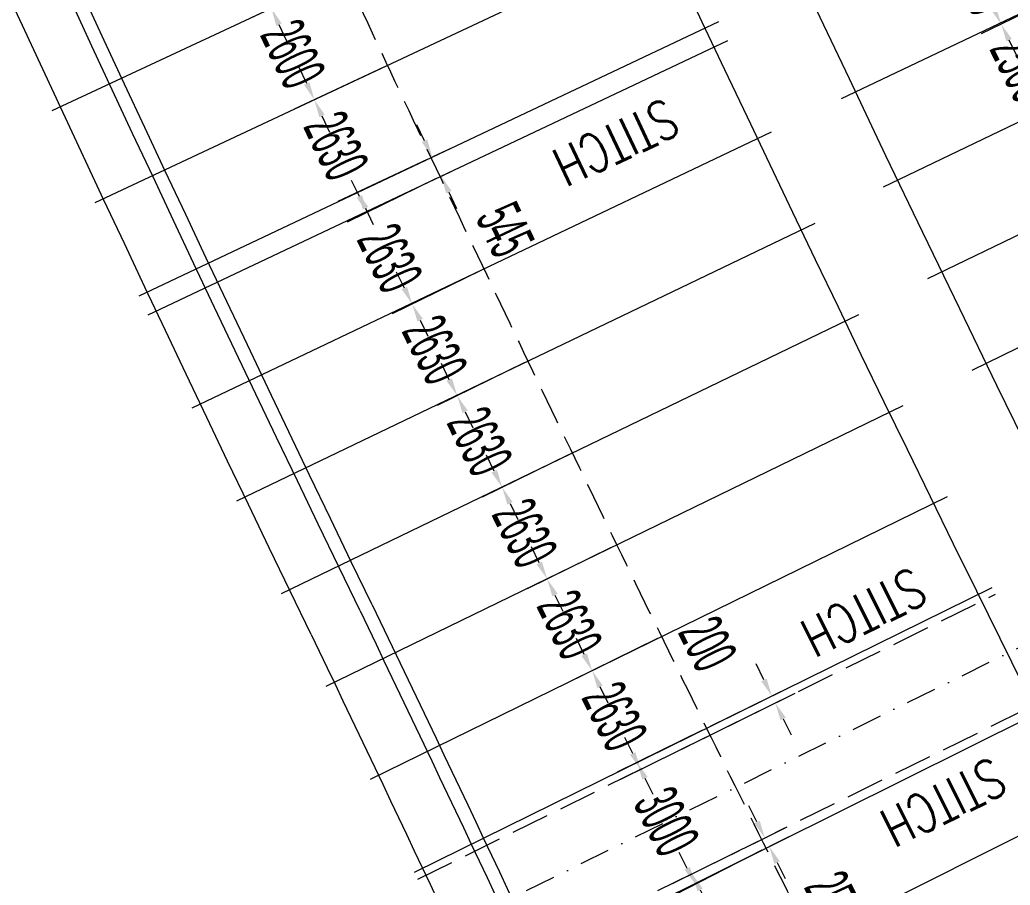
# Model space of a CAD drawing. Header units: millimetres. Extents: x 27228149 to 29012050, y 40856015 to 42918728.
# Drawn here: x 27428919 to 27454441, y 42305941 to 42328236 of the extents above; entities that cross this region are included whole.
import ezdxf

# ---------------------------------------------------------------- set-up
doc = ezdxf.new("R2010")
doc.units = ezdxf.units.MM
doc.header["$LTSCALE"] = 0.05
doc.linetypes.add('DGN Style 3', pattern=[27349.722329, 19535.51595, -7814.20638])
doc.linetypes.add('DGN Style 4', pattern=[31276.361035, 15628.41276, -7814.20638, 19.535516, -7814.20638])
doc.layers.get('Defpoints').update_dxf_attribs({"lineweight": 0})
for name, color, linetype, lineweight in [('InnerEdge_NB', 7, 'Continuous', 0), ('InnerEdge_SB', 7, 'Continuous', 0), ('InnerEdge_SB_Ramp', 7, 'Continuous', 0), ('OuterEdge_NB', 7, 'Continuous', 0), ('OuterEdge_SB', 7, 'Continuous', 0), ('OuterEdge_SBRamp', 7, 'Continuous', 0), ('PlacementCurve_NB', 1, 'DGN Style 3', 0), ('PlacementCurve_SB', 1, 'DGN Style 3', 0), ('S-_ANOT----_A-', 7, 'Continuous', 0), ('S-_ANOT----_T-', 7, 'Continuous', 0), ('S-_GRIDLINE_E- Adjusted', 6, 'DGN Style 4', 0), ('S-_SEG-----_E-NB', 3, 'Continuous', 13), ('S-_SEG-----_E-SB', 3, 'Continuous', 13), ('S-_WALLLBW-_E-', 40, 'Continuous', 13)]:
    doc.layers.add(name, color=color, linetype=linetype, lineweight=lineweight)
doc.styles.add('Styletxt', font='txt.shx')
doc.styles.add('StyleWORKING', font='WORKING.shx')
doc.dimstyles.new('dim300', dxfattribs={"dimtxt": 750, "dimasz": 750, "dimexe": 375, "dimexo": 375, "dimgap": 375, "dimtad": 1, "dimdec": 0, "dimzin": 11, "dimdsep": 46, "dimtxsty": 'StyleWORKING', "dimsah": 1, "dimcen": 0.09, "dimclrd": 7, "dimclre": 7, "dimadec": 4, "dimazin": 3, "dimtfac": 1, "dimtdec": 0, "dimtmove": 0, "dimatfit": 3, "dimfxl": 1, "dimtolj": 1, "dimtzin": 0, "dimlwd": 0, "dimlwe": 0, "dimarcsym": 0})

# ---------------------------------------------------------------- blocks, each defined once
blk = doc.blocks.new('*D376')
at = {"layer": 'Defpoints', "color": 0, "linetype": 'Continuous', "transparency": 16777216}
for p in [(27456425, 42331995), (27453109, 42330368), (27457497, 42329737)]:
    blk.add_point(p, dxfattribs=at)
at = {"layer": 'S-_ANOT----_A-', "linetype": 'Continuous', "transparency": 16777216}
for p, q in [((27456321, 42331945), (27452593, 42330115)), ((27457394, 42329686), (27453694, 42327871))]:
    blk.add_line(p, q, dxfattribs=at)
at = {"layer": 'S-_ANOT----_A-', "color": 7, "linetype": 'Continuous', "lineweight": 0, "transparency": 16777216}
blk.add_line((27454008, 42328537), (27453312, 42329955), dxfattribs=at)
at = {"layer": 'S-_ANOT----_A-', "color": 7, "linetype": 'Continuous', "transparency": 16777216}
for points in [[(27453380, 42329989), (27453243, 42329921), (27453109, 42330368)], [(27454076, 42328571), (27453939, 42328503), (27454210, 42328124)]]:
    blk.add_solid(points, dxfattribs=at)
at = {"layer": 'S-_ANOT----_A-', "color": 0, "linetype": 'Continuous', "transparency": 16777216, "insert": (27453661, 42329247), "char_height": 1150, "attachment_point": 5, "rotation": 296.1388, "style": 'StyleWORKING'}
blk.add_mtext('\\A1;{\\W0.47826;\\C0;2500}', dxfattribs=at)
blk = doc.blocks.new('*D377')
at = {"layer": 'Defpoints', "color": 0, "linetype": 'Continuous', "transparency": 16777216}
for p in [(27457497, 42329737), (27454210, 42328124), (27458576, 42327482)]:
    blk.add_point(p, dxfattribs=at)
at = {"layer": 'S-_ANOT----_A-', "linetype": 'Continuous', "transparency": 16777216}
for p, q in [((27457394, 42329686), (27453694, 42327871)), ((27458472, 42327431), (27454795, 42325626))]:
    blk.add_line(p, q, dxfattribs=at)
at = {"layer": 'S-_ANOT----_A-', "color": 7, "linetype": 'Continuous', "lineweight": 0, "transparency": 16777216}
blk.add_line((27455109, 42326293), (27454413, 42327711), dxfattribs=at)
at = {"layer": 'S-_ANOT----_A-', "color": 7, "linetype": 'Continuous', "transparency": 16777216}
for points in [[(27454482, 42327745), (27454344, 42327677), (27454210, 42328124)], [(27455178, 42326326), (27455040, 42326259), (27455311, 42325880)]]:
    blk.add_solid(points, dxfattribs=at)
at = {"layer": 'S-_ANOT----_A-', "color": 0, "linetype": 'Continuous', "transparency": 16777216, "insert": (27454762, 42327002), "char_height": 1150, "attachment_point": 5, "rotation": 296.1388, "style": 'StyleWORKING'}
blk.add_mtext('\\A1;{\\W0.47826;\\C0;2500}', dxfattribs=at)
blk = doc.blocks.new('*D694')
at = {"layer": 'Defpoints', "color": 0, "linetype": 'Continuous', "transparency": 16777216}
for p in [(27436203, 42331781), (27437299, 42329424), (27435402, 42328529)]:
    blk.add_point(p, dxfattribs=at)
at = {"layer": 'S-_ANOT----_A-', "linetype": 'Continuous', "transparency": 16777216}
for p, q in [((27436099, 42331732), (27433773, 42330636)), ((27437195, 42329375), (27434882, 42328284))]:
    blk.add_line(p, q, dxfattribs=at)
at = {"layer": 'S-_ANOT----_A-', "color": 7, "linetype": 'Continuous', "lineweight": 0, "transparency": 16777216}
for p, q in [((27434097, 42331297), (27433901, 42331713)), ((27435598, 42328113), (27435794, 42327697))]:
    blk.add_line(p, q, dxfattribs=at)
at = {"layer": 'S-_ANOT----_A-', "color": 7, "linetype": 'Continuous', "transparency": 16777216}
for points in [[(27434167, 42331330), (27434028, 42331265), (27434293, 42330881)], [(27435667, 42328146), (27435528, 42328081), (27435402, 42328529)]]:
    blk.add_solid(points, dxfattribs=at)
at = {"layer": 'S-_ANOT----_A-', "color": 0, "linetype": 'Continuous', "transparency": 16777216, "insert": (27434849, 42329706), "char_height": 1150, "attachment_point": 5, "rotation": 295.2339, "style": 'StyleWORKING'}
blk.add_mtext('\\A1;{\\W0.47826;\\C0;2600}', dxfattribs=at)
blk = doc.blocks.new('*D695')
at = {"layer": 'Defpoints', "color": 0, "linetype": 'Continuous', "transparency": 16777216}
for p in [(27437299, 42329424), (27438402, 42327069), (27436510, 42326177)]:
    blk.add_point(p, dxfattribs=at)
at = {"layer": 'S-_ANOT----_A-', "linetype": 'Continuous', "transparency": 16777216}
for p, q in [((27437195, 42329375), (27434882, 42328284)), ((27438298, 42327020), (27435990, 42325932))]:
    blk.add_line(p, q, dxfattribs=at)
at = {"layer": 'S-_ANOT----_A-', "color": 7, "linetype": 'Continuous', "lineweight": 0, "transparency": 16777216}
for p, q in [((27435206, 42328945), (27435009, 42329362)), ((27436706, 42325761), (27436902, 42325345))]:
    blk.add_line(p, q, dxfattribs=at)
at = {"layer": 'S-_ANOT----_A-', "color": 7, "linetype": 'Continuous', "transparency": 16777216}
for points in [[(27435275, 42328978), (27435136, 42328913), (27435402, 42328529)], [(27436776, 42325794), (27436637, 42325729), (27436510, 42326177)]]:
    blk.add_solid(points, dxfattribs=at)
at = {"layer": 'S-_ANOT----_A-', "color": 0, "linetype": 'Continuous', "transparency": 16777216, "insert": (27435957, 42327354), "char_height": 1150, "attachment_point": 5, "rotation": 295.2339, "style": 'StyleWORKING'}
blk.add_mtext('\\A1;{\\W0.47826;\\C0;2600}', dxfattribs=at)
blk = doc.blocks.new('*D696')
at = {"layer": 'Defpoints', "color": 0, "linetype": 'Continuous', "transparency": 16777216}
for p in [(27439756, 42324197), (27440884, 42321822), (27439032, 42320912)]:
    blk.add_point(p, dxfattribs=at)
at = {"layer": 'S-_ANOT----_A-', "linetype": 'Continuous', "transparency": 16777216}
for p, q in [((27439653, 42324147), (27437357, 42323020)), ((27440781, 42321771), (27438516, 42320659))]:
    blk.add_line(p, q, dxfattribs=at)
at = {"layer": 'S-_ANOT----_A-', "color": 7, "linetype": 'Continuous', "lineweight": 0, "transparency": 16777216}
for p, q in [((27437671, 42323686), (27437468, 42324099)), ((27439235, 42320500), (27439437, 42320087))]:
    blk.add_line(p, q, dxfattribs=at)
at = {"layer": 'S-_ANOT----_A-', "color": 7, "linetype": 'Continuous', "transparency": 16777216}
for points in [[(27437739, 42323720), (27437602, 42323652), (27437873, 42323273)], [(27439304, 42320533), (27439166, 42320466), (27439032, 42320912)]]:
    blk.add_solid(points, dxfattribs=at)
at = {"layer": 'S-_ANOT----_A-', "color": 0, "linetype": 'Continuous', "transparency": 16777216, "insert": (27438454, 42322093), "char_height": 1150, "attachment_point": 5, "rotation": 296.1457, "style": 'StyleWORKING'}
blk.add_mtext('\\A1;{\\W0.47826;\\C0;2630}', dxfattribs=at)
blk = doc.blocks.new('*D697')
at = {"layer": 'Defpoints', "color": 0, "linetype": 'Continuous', "transparency": 16777216}
for p in [(27440884, 42321822), (27442019, 42319449), (27440191, 42318552)]:
    blk.add_point(p, dxfattribs=at)
at = {"layer": 'S-_ANOT----_A-', "linetype": 'Continuous', "transparency": 16777216}
for p, q in [((27440781, 42321771), (27438516, 42320659)), ((27441916, 42319398), (27439675, 42318298))]:
    blk.add_line(p, q, dxfattribs=at)
at = {"layer": 'S-_ANOT----_A-', "color": 7, "linetype": 'Continuous', "lineweight": 0, "transparency": 16777216}
for p, q in [((27438829, 42321325), (27438627, 42321738)), ((27440394, 42318139), (27440596, 42317726))]:
    blk.add_line(p, q, dxfattribs=at)
at = {"layer": 'S-_ANOT----_A-', "color": 7, "linetype": 'Continuous', "transparency": 16777216}
for points in [[(27438898, 42321359), (27438761, 42321292), (27439032, 42320912)], [(27440462, 42318173), (27440325, 42318105), (27440191, 42318552)]]:
    blk.add_solid(points, dxfattribs=at)
at = {"layer": 'S-_ANOT----_A-', "color": 0, "linetype": 'Continuous', "transparency": 16777216, "insert": (27439613, 42319733), "char_height": 1150, "attachment_point": 5, "rotation": 296.1457, "style": 'StyleWORKING'}
blk.add_mtext('\\A1;{\\W0.47826;\\C0;2630}', dxfattribs=at)
blk = doc.blocks.new('*D698')
at = {"layer": 'Defpoints', "color": 0, "linetype": 'Continuous', "transparency": 16777216}
for p in [(27442019, 42319449), (27443160, 42317079), (27441350, 42316191)]:
    blk.add_point(p, dxfattribs=at)
at = {"layer": 'S-_ANOT----_A-', "linetype": 'Continuous', "transparency": 16777216}
for p, q in [((27441916, 42319398), (27439675, 42318298)), ((27443057, 42317029), (27440834, 42315938))]:
    blk.add_line(p, q, dxfattribs=at)
at = {"layer": 'S-_ANOT----_A-', "color": 7, "linetype": 'Continuous', "lineweight": 0, "transparency": 16777216}
for p, q in [((27439988, 42318965), (27439786, 42319378)), ((27441553, 42315778), (27441755, 42315365))]:
    blk.add_line(p, q, dxfattribs=at)
at = {"layer": 'S-_ANOT----_A-', "color": 7, "linetype": 'Continuous', "transparency": 16777216}
for points in [[(27440057, 42318998), (27439919, 42318931), (27440191, 42318552)], [(27441621, 42315812), (27441484, 42315744), (27441350, 42316191)]]:
    blk.add_solid(points, dxfattribs=at)
at = {"layer": 'S-_ANOT----_A-', "color": 0, "linetype": 'Continuous', "transparency": 16777216, "insert": (27440772, 42317372), "char_height": 1150, "attachment_point": 5, "rotation": 296.1457, "style": 'StyleWORKING'}
blk.add_mtext('\\A1;{\\W0.47826;\\C0;2630}', dxfattribs=at)
blk = doc.blocks.new('*D699')
at = {"layer": 'Defpoints', "color": 0, "linetype": 'Continuous', "transparency": 16777216}
for p in [(27443160, 42317079), (27444246, 42314683), (27442509, 42313830)]:
    blk.add_point(p, dxfattribs=at)
at = {"layer": 'S-_ANOT----_A-', "linetype": 'Continuous', "transparency": 16777216}
for p, q in [((27443057, 42317029), (27440834, 42315938)), ((27444142, 42314632), (27441992, 42313577))]:
    blk.add_line(p, q, dxfattribs=at)
at = {"layer": 'S-_ANOT----_A-', "color": 7, "linetype": 'Continuous', "lineweight": 0, "transparency": 16777216}
for p, q in [((27441147, 42316604), (27440944, 42317017)), ((27442711, 42313417), (27442914, 42313004))]:
    blk.add_line(p, q, dxfattribs=at)
at = {"layer": 'S-_ANOT----_A-', "color": 7, "linetype": 'Continuous', "transparency": 16777216}
for points in [[(27441216, 42316638), (27441078, 42316570), (27441350, 42316191)], [(27442780, 42313451), (27442642, 42313384), (27442509, 42313830)]]:
    blk.add_solid(points, dxfattribs=at)
at = {"layer": 'S-_ANOT----_A-', "color": 0, "linetype": 'Continuous', "transparency": 16777216, "insert": (27441930, 42315011), "char_height": 1150, "attachment_point": 5, "rotation": 296.1457, "style": 'StyleWORKING'}
blk.add_mtext('\\A1;{\\W0.47826;\\C0;2630}', dxfattribs=at)
blk = doc.blocks.new('*D700')
at = {"layer": 'Defpoints', "color": 0, "linetype": 'Continuous', "transparency": 16777216}
for p in [(27444246, 42314683), (27445459, 42312349), (27443668, 42311469)]:
    blk.add_point(p, dxfattribs=at)
at = {"layer": 'S-_ANOT----_A-', "linetype": 'Continuous', "transparency": 16777216}
for p, q in [((27444142, 42314632), (27441992, 42313577)), ((27445356, 42312298), (27443151, 42311216))]:
    blk.add_line(p, q, dxfattribs=at)
at = {"layer": 'S-_ANOT----_A-', "color": 7, "linetype": 'Continuous', "lineweight": 0, "transparency": 16777216}
for p, q in [((27442306, 42314243), (27442103, 42314656)), ((27443870, 42311056), (27444073, 42310643))]:
    blk.add_line(p, q, dxfattribs=at)
at = {"layer": 'S-_ANOT----_A-', "color": 7, "linetype": 'Continuous', "transparency": 16777216}
for points in [[(27442375, 42314277), (27442237, 42314209), (27442509, 42313830)], [(27443939, 42311090), (27443802, 42311022), (27443668, 42311469)]]:
    blk.add_solid(points, dxfattribs=at)
at = {"layer": 'S-_ANOT----_A-', "color": 0, "linetype": 'Continuous', "transparency": 16777216, "insert": (27443089, 42312650), "char_height": 1150, "attachment_point": 5, "rotation": 296.1457, "style": 'StyleWORKING'}
blk.add_mtext('\\A1;{\\W0.47826;\\C0;2630}', dxfattribs=at)
blk = doc.blocks.new('*D701')
at = {"layer": 'Defpoints', "color": 0, "linetype": 'Continuous', "transparency": 16777216}
for p in [(27448148, 42306895), (27449321, 42304541), (27447527, 42303623)]:
    blk.add_point(p, dxfattribs=at)
at = {"layer": 'S-_ANOT----_A-', "linetype": 'Continuous', "transparency": 16777216}
for p, q in [((27448045, 42306843), (27445817, 42305702)), ((27449218, 42304489), (27447015, 42303361))]:
    blk.add_line(p, q, dxfattribs=at)
at = {"layer": 'S-_ANOT----_A-', "color": 7, "linetype": 'Continuous', "lineweight": 0, "transparency": 16777216}
for p, q in [((27446119, 42306374), (27445909, 42306783)), ((27447736, 42303214), (27447946, 42302804))]:
    blk.add_line(p, q, dxfattribs=at)
at = {"layer": 'S-_ANOT----_A-', "color": 7, "linetype": 'Continuous', "transparency": 16777216}
for points in [[(27446187, 42306409), (27446051, 42306339), (27446329, 42305964)], [(27447805, 42303249), (27447668, 42303179), (27447527, 42303623)]]:
    blk.add_solid(points, dxfattribs=at)
at = {"layer": 'S-_ANOT----_A-', "color": 0, "linetype": 'Continuous', "transparency": 16777216, "insert": (27446929, 42304794), "char_height": 1150, "attachment_point": 5, "rotation": 297.1053, "style": 'StyleWORKING'}
blk.add_mtext('\\A1;{\\W0.47826;\\C0;2630}', dxfattribs=at)
blk = doc.blocks.new('*D994')
at = {"layer": 'Defpoints', "color": 0, "linetype": 'Continuous', "transparency": 16777216}
for p in [(27439464, 42324662), (27439547, 42324701), (27439697, 42324170)]:
    blk.add_point(p, dxfattribs=at)
at = {"layer": 'S-_ANOT----_A-', "color": 7, "linetype": 'Continuous', "lineweight": 0, "transparency": 16777216}
for p, q in [((27439350, 42325117), (27439153, 42325533)), ((27439976, 42323793), (27440173, 42323377))]:
    blk.add_line(p, q, dxfattribs=at)
at = {"layer": 'S-_ANOT----_A-', "linetype": 'Continuous', "transparency": 16777216}
for p, q in [((27439568, 42324711), (27440066, 42324947)), ((27439801, 42324219), (27440299, 42324455))]:
    blk.add_line(p, q, dxfattribs=at)
at = {"layer": 'S-_ANOT----_A-', "color": 7, "linetype": 'Continuous', "transparency": 16777216}
for points in [[(27439419, 42325150), (27439281, 42325084), (27439547, 42324701)], [(27440046, 42323826), (27439907, 42323760), (27439780, 42324209)]]:
    blk.add_solid(points, dxfattribs=at)
at = {"layer": 'S-_ANOT----_A-', "color": 0, "linetype": 'Continuous', "transparency": 16777216, "insert": (27441429, 42322828), "char_height": 1150, "attachment_point": 5, "rotation": 295.3226, "style": 'StyleWORKING'}
blk.add_mtext('\\A1;{\\W0.47826;\\C0;545}', dxfattribs=at)
blk = doc.blocks.new('*D995')
at = {"layer": 'Defpoints', "color": 0, "linetype": 'Continuous', "transparency": 16777216}
for p in [(27448299, 42310816), (27446618, 42309988), (27446707, 42309808)]:
    blk.add_point(p, dxfattribs=at)
at = {"layer": 'S-_ANOT----_A-', "color": 7, "linetype": 'Continuous', "lineweight": 0, "transparency": 16777216}
for p, q in [((27448096, 42311228), (27447893, 42311641)), ((27448591, 42310224), (27448794, 42309811))]:
    blk.add_line(p, q, dxfattribs=at)
at = {"layer": 'S-_ANOT----_A-', "linetype": 'Continuous', "transparency": 16777216}
for p, q in [((27446722, 42310039), (27448815, 42311070)), ((27446810, 42309859), (27448903, 42310891))]:
    blk.add_line(p, q, dxfattribs=at)
at = {"layer": 'S-_ANOT----_A-', "color": 7, "linetype": 'Continuous', "transparency": 16777216}
for points in [[(27448165, 42311262), (27448027, 42311195), (27448299, 42310816)], [(27448660, 42310258), (27448522, 42310190), (27448388, 42310636)]]:
    blk.add_solid(points, dxfattribs=at)
at = {"layer": 'S-_ANOT----_A-', "color": 0, "linetype": 'Continuous', "transparency": 16777216, "insert": (27446644, 42312159), "char_height": 1150, "attachment_point": 5, "rotation": 296.2248, "style": 'StyleWORKING'}
blk.add_mtext('\\A1;{\\W0.47826;\\C0;200}', dxfattribs=at)
blk = doc.blocks.new('*D996')
at = {"layer": 'Defpoints', "color": 0, "linetype": 'Continuous', "transparency": 16777216}
for p in [(27448037, 42307119), (27448119, 42307160), (27448148, 42306895)]:
    blk.add_point(p, dxfattribs=at)
at = {"layer": 'S-_ANOT----_A-', "color": 7, "linetype": 'Continuous', "lineweight": 0, "transparency": 16777216}
for p, q in [((27447915, 42307572), (27447710, 42307984)), ((27448435, 42306524), (27448640, 42306112))]:
    blk.add_line(p, q, dxfattribs=at)
at = {"layer": 'S-_ANOT----_A-', "linetype": 'Continuous', "transparency": 16777216}
for p, q in [((27448140, 42307170), (27448634, 42307416)), ((27448251, 42306947), (27448746, 42307192))]:
    blk.add_line(p, q, dxfattribs=at)
at = {"layer": 'S-_ANOT----_A-', "color": 7, "linetype": 'Continuous', "transparency": 16777216}
for points in [[(27447984, 42307607), (27447846, 42307538), (27448119, 42307160)], [(27448504, 42306559), (27448366, 42306490), (27448231, 42306936)]]:
    blk.add_solid(points, dxfattribs=at)
at = {"layer": 'S-_ANOT----_A-', "color": 0, "linetype": 'Continuous', "transparency": 16777216, "insert": (27449892, 42305597), "char_height": 1150, "attachment_point": 5, "rotation": 296.4049, "style": 'StyleWORKING'}
blk.add_mtext('\\A1;{\\W0.47826;\\C0;250}', dxfattribs=at)
blk = doc.blocks.new('*D1196')
at = {"layer": 'Defpoints', "color": 0, "linetype": 'Continuous', "transparency": 16777216}
for p in [(27438402, 42327069), (27439523, 42324690), (27437631, 42323798)]:
    blk.add_point(p, dxfattribs=at)
at = {"layer": 'S-_ANOT----_A-', "linetype": 'Continuous', "transparency": 16777216}
for p, q in [((27438298, 42327020), (27435990, 42325932)), ((27439419, 42324641), (27437111, 42323553))]:
    blk.add_line(p, q, dxfattribs=at)
at = {"layer": 'S-_ANOT----_A-', "color": 7, "linetype": 'Continuous', "lineweight": 0, "transparency": 16777216}
for p, q in [((27436314, 42326594), (27436118, 42327010)), ((27437827, 42323382), (27438024, 42322966))]:
    blk.add_line(p, q, dxfattribs=at)
at = {"layer": 'S-_ANOT----_A-', "color": 7, "linetype": 'Continuous', "transparency": 16777216}
for points in [[(27436383, 42326626), (27436245, 42326561), (27436510, 42326177)], [(27437897, 42323415), (27437758, 42323350), (27437631, 42323798)]]:
    blk.add_solid(points, dxfattribs=at)
at = {"layer": 'S-_ANOT----_A-', "color": 0, "linetype": 'Continuous', "transparency": 16777216, "insert": (27437072, 42324989), "char_height": 1150, "attachment_point": 5, "rotation": 295.2339, "style": 'StyleWORKING'}
blk.add_mtext('\\A1;{\\W0.47826;\\C0;2630}', dxfattribs=at)
blk = doc.blocks.new('*D1197')
at = {"layer": 'Defpoints', "color": 0, "linetype": 'Continuous', "transparency": 16777216}
for p in [(27445459, 42312349), (27446618, 42309988), (27444827, 42309108)]:
    blk.add_point(p, dxfattribs=at)
at = {"layer": 'S-_ANOT----_A-', "linetype": 'Continuous', "transparency": 16777216}
for p, q in [((27445356, 42312298), (27443151, 42311216)), ((27446515, 42309937), (27444310, 42308855))]:
    blk.add_line(p, q, dxfattribs=at)
at = {"layer": 'S-_ANOT----_A-', "color": 7, "linetype": 'Continuous', "lineweight": 0, "transparency": 16777216}
for p, q in [((27443465, 42311882), (27443262, 42312295)), ((27445029, 42308695), (27445232, 42308282))]:
    blk.add_line(p, q, dxfattribs=at)
at = {"layer": 'S-_ANOT----_A-', "color": 7, "linetype": 'Continuous', "transparency": 16777216}
for points in [[(27443534, 42311916), (27443396, 42311848), (27443668, 42311469)], [(27445098, 42308729), (27444960, 42308662), (27444827, 42309108)]]:
    blk.add_solid(points, dxfattribs=at)
at = {"layer": 'S-_ANOT----_A-', "color": 0, "linetype": 'Continuous', "transparency": 16777216, "insert": (27444248, 42310289), "char_height": 1150, "attachment_point": 5, "rotation": 296.1457, "style": 'StyleWORKING'}
blk.add_mtext('\\A1;{\\W0.47826;\\C0;2630}', dxfattribs=at)
blk = doc.blocks.new('*D1198')
at = {"layer": 'Defpoints', "color": 0, "linetype": 'Continuous', "transparency": 16777216}
for p in [(27446707, 42309808), (27448037, 42307119), (27446247, 42306234)]:
    blk.add_point(p, dxfattribs=at)
at = {"layer": 'S-_ANOT----_A-', "linetype": 'Continuous', "transparency": 16777216}
for p, q in [((27446604, 42309757), (27444402, 42308668)), ((27447934, 42307068), (27445731, 42305979))]:
    blk.add_line(p, q, dxfattribs=at)
at = {"layer": 'S-_ANOT----_A-', "color": 7, "linetype": 'Continuous', "lineweight": 0, "transparency": 16777216}
for p, q in [((27444713, 42309336), (27444509, 42309748)), ((27446451, 42305822), (27446655, 42305410))]:
    blk.add_line(p, q, dxfattribs=at)
at = {"layer": 'S-_ANOT----_A-', "color": 7, "linetype": 'Continuous', "transparency": 16777216}
for points in [[(27444782, 42309370), (27444644, 42309302), (27444917, 42308923)], [(27446519, 42305856), (27446382, 42305788), (27446247, 42306234)]]:
    blk.add_solid(points, dxfattribs=at)
at = {"layer": 'S-_ANOT----_A-', "color": 0, "linetype": 'Continuous', "transparency": 16777216, "insert": (27445583, 42307579), "char_height": 1150, "attachment_point": 5, "rotation": 296.3141, "style": 'StyleWORKING'}
blk.add_mtext('\\A1;{\\W0.47826;\\C0;3000}', dxfattribs=at)

msp = doc.modelspace()

# ---------------------------------------------------------------- linework, layer by layer
at = {"layer": 'InnerEdge_NB'}
msp.add_lwpolyline([(27283724.5, 42878514.7, -0.0568157), (27345588.8, 42682480.7), (27368075.3, 42566916.3, 0.0263705), (27393633.3, 42464653, 0.0426618), (27458420.2, 42303807.1, 0.1075608), (27699785.7, 42006839.6, 0.026969), (27783127.3, 41947329.2), (27839783.5, 41911319.6)], format="xyb", dxfattribs=at)
at = {"layer": 'InnerEdge_SB', "extrusion": (0, 0, -1)}
msp.add_lwpolyline([(-27784629.2, 41949692.3, 0.026969), (-27701533.2, 42009027.3, 0.1075608), (-27460918.9, 42305070.6, 0.0691101), (-27370363.7, 42569291.8)], format="xyb", dxfattribs=at)
at = {"layer": 'InnerEdge_SB_Ramp'}
msp.add_arc((28346047, 42802241.2), 995233.3, 204.057672, 213.4027861, dxfattribs=at)
at = {"layer": 'OuterEdge_NB', "extrusion": (0, 0, -1)}
for centre, radius, start, end in [((-28366874.4, 42763192.6), 1032150, 334.1501386, 342.946718), ((-26536903.1, 41879545.9), 1000000, 154.3028432, 156.0478852)]:
    msp.add_arc(centre, radius, start, end, dxfattribs=at)
at = {"layer": 'OuterEdge_SB'}
msp.add_arc((28367638.5, 42763454), 1001850, 201.5257562, 206.7701516, dxfattribs=at)
at = {"layer": 'OuterEdge_SBRamp'}
msp.add_arc((28346047, 42802241.2), 988983.3, 202.081749, 213.4027861, dxfattribs=at)
at = {"layer": 'PlacementCurve_NB'}
msp.add_lwpolyline([(27288809.3, 42846343.4, -0.0480477), (27337834.2, 42680971.8), (27359958.8, 42567267.3, 0.0690894), (27451045.4, 42301107.2, 0.1079959), (27694979, 42000696.1, 0.0193193), (27725549.4, 41977271, 0.0146476), (27778701.6, 41940923.9), (27835716.4, 41904662.4)], format="xyb", dxfattribs=at)
at = {"layer": 'PlacementCurve_SB'}
msp.add_lwpolyline([(27305541.4, 42854039, -0.0482858), (27355899.2, 42684467.3), (27377998.9, 42570890.3, 0.0688708), (27467496.8, 42309348.2, 0.1110949), (27715510, 42007942.3, 0.028125), (27802629.8, 41947720.4), (27845874.9, 41921290)], format="xyb", dxfattribs=at)
at = {"layer": 'S-_GRIDLINE_E- Adjusted'}
msp.add_line((27404113.4, 42287127.4), (27471344.1, 42320287.9), dxfattribs=at)
at = {"layer": 'S-_SEG-----_E-NB'}
for p, q in [((27429750.5, 42325901.2), (27444729.9, 42332891)), ((27430861.9, 42323527.3), (27445823.6, 42330555.1)), ((27431992.2, 42321129), (27446935.8, 42328195.1)), ((27432227.2, 42320632.5), (27447167, 42327706.5)), ((27433364.9, 42318237.6), (27448286.5, 42325350)), ((27434508.8, 42315845.7), (27449412.1, 42322996.3)), ((27435658.8, 42313456.7), (27450543.7, 42320645.5)), ((27436809.9, 42311068.3), (27451681.4, 42318297.6)), ((27437953.2, 42308676), (27452825, 42315952.7)), ((27439090.2, 42306280.4), (27453974.7, 42313610.7)), ((27440572.3, 42303132.9), (27455491.9, 42310542.9)), ((27441694.9, 42300729.6), (27456655.4, 42308207.8))]:
    msp.add_line(p, q, dxfattribs=at)
at = {"layer": 'S-_SEG-----_E-NB', "linetype": 'DGN Style 3'}
for p, q in [((27439177.9, 42306095), (27454061.1, 42313435.9)), ((27440456.2, 42303380.4), (27455391.1, 42310746.8))]:
    msp.add_line(p, q, dxfattribs=at)
at = {"layer": 'S-_SEG-----_E-SB'}
for p, q in [((27450092.9, 42326208.6), (27465017.2, 42333320.6)), ((27451180.1, 42323934.8), (27466086.6, 42331083.7)), ((27452316.8, 42321573), (27467204.6, 42328760.2)), ((27453459.6, 42319214.1), (27468328.6, 42326439.5))]:
    msp.add_line(p, q, dxfattribs=at)
at = {"layer": 'S-_WALLLBW-_E-', "extrusion": (0, 0, -1)}
for centre, radius, start, end in [((-28366874.4, 42763192.6), 1032500, 334.1501386, 342.946718), ((-28366874.4, 42763192.6), 1033900, 334.1501386, 342.946718), ((-26536903.1, 41879545.9), 999650, 154.3028432, 156.0478852), ((-26536903.1, 41879545.9), 998250, 154.3028432, 156.0478852)]:
    msp.add_arc(centre, radius, start, end, dxfattribs=at)
at = {"layer": 'S-_WALLLBW-_E-'}
for radius, end in [(987233.3, 213.3940806), (988633.3, 213.3940929)]:
    msp.add_arc((28346047, 42802241.2), radius, 202.081749, end, dxfattribs=at)

# ---------------------------------------------------------------- texts
at = {"layer": 'S-_ANOT----_T-', "linetype": 'Continuous', "style": 'Styletxt', "width": 0.75}
for rotation, p in [(205.33779, (27445560.6, 42326237.6)), (206.41187, (27451925.4, 42314153.9)), (206.41187, (27453979.1, 42309260.4))]:
    msp.add_text('STITCH', height=1000, rotation=rotation, dxfattribs=at).set_placement(p)

# ---------------------------------------------------------------- dimensions: what is measured, and where the dimension line sits
at = {"layer": 'S-_ANOT----_A-', "linetype": 'Continuous'}
for base, p1, p2, angle, override, picture, middle, turn in [((27453108.9, 42330368.1), (27457497.4, 42329737.1), (27456424.7, 42331995.3), 116.13881, {"dimscale": 1000, "dimtxt": 1.15, "dimasz": 0.46, "dimexe": 0.575, "dimexo": 0.115, "dimgap": 0.2875, "dimtad": 1, "dimtih": 0, "dimtoh": 0, "dimlfac": 1, "dimsah": 1, "dimcen": 0, "dimse1": 0, "dimse2": 0, "dimclre": 256, "dimclrt": 0, "dimtol": 0, "dimtfac": 1, "dimtofl": 0, "dimtmove": 2, "dimatfit": 3, "dimfrac": 0, "dimtolj": 1, "dimlwe": 65535}, '*D376', (27453660.8, 42329246.6), 296.13881), ((27435401.7, 42328529.3), (27436202.7, 42331781.1), (27437299.1, 42329423.6), 115.2339, {"dimscale": 1000, "dimtxt": 1.15, "dimasz": 0.46, "dimexe": 0.575, "dimexo": 0.115, "dimgap": 0.2875, "dimtad": 1, "dimjust": 0, "dimtih": 0, "dimtoh": 0, "dimlfac": 1, "dimsah": 1, "dimcen": 0, "dimse1": 0, "dimse2": 0, "dimclre": 256, "dimclrt": 0, "dimtol": 0, "dimtfac": 1, "dimtofl": 0, "dimtmove": 2, "dimatfit": 3, "dimfrac": 0, "dimtolj": 1, "dimlwe": 65535}, '*D694', (27434848.7, 42329705.8), 295.2339), ((27454210.2, 42328124), (27458575.7, 42327481.6), (27457497.4, 42329737.1), 116.13881, {"dimscale": 1000, "dimtxt": 1.15, "dimasz": 0.46, "dimexe": 0.575, "dimexo": 0.115, "dimgap": 0.2875, "dimtad": 1, "dimtih": 0, "dimtoh": 0, "dimlfac": 1, "dimsah": 1, "dimcen": 0, "dimse1": 0, "dimse2": 0, "dimclre": 256, "dimclrt": 0, "dimtol": 0, "dimtfac": 1, "dimtofl": 0, "dimtmove": 2, "dimatfit": 3, "dimfrac": 0, "dimtolj": 1, "dimlwe": 65535}, '*D377', (27454762.1, 42327002.5), 296.13881), ((27436510.1, 42326177.4), (27437299.1, 42329423.6), (27438401.6, 42327068.9), 115.2339, {"dimscale": 1000, "dimtxt": 1.15, "dimasz": 0.46, "dimexe": 0.575, "dimexo": 0.115, "dimgap": 0.2875, "dimtad": 1, "dimjust": 0, "dimtih": 0, "dimtoh": 0, "dimlfac": 1, "dimsah": 1, "dimcen": 0, "dimse1": 0, "dimse2": 0, "dimclre": 256, "dimclrt": 0, "dimtol": 0, "dimtfac": 1, "dimtofl": 0, "dimtmove": 2, "dimatfit": 3, "dimfrac": 0, "dimtolj": 1, "dimlwe": 65535}, '*D695', (27435957.1, 42327354), 295.2339), ((27437631.3, 42323798.4), (27438401.6, 42327068.9), (27439522.8, 42324689.8), 115.2339, {"dimscale": 1000, "dimtxt": 1.15, "dimasz": 0.46, "dimexe": 0.575, "dimexo": 0.115, "dimgap": 0.2875, "dimtad": 1, "dimjust": 0, "dimtih": 0, "dimtoh": 0, "dimlfac": 1, "dimsah": 1, "dimcen": 0, "dimse1": 0, "dimse2": 0, "dimclre": 256, "dimclrt": 0, "dimtol": 0, "dimtfac": 1, "dimtofl": 0, "dimtmove": 2, "dimatfit": 3, "dimfrac": 0, "dimtolj": 1, "dimlwe": 65535}, '*D1196', (27437071.9, 42324988.5), 295.2339), ((27439546.6, 42324701.1), (27439697.1, 42324169.5), (27439464, 42324662.1), 115.32257, {"dimscale": 1000, "dimtxt": 1.15, "dimasz": 0.46, "dimexe": 0.575, "dimexo": 0.115, "dimgap": 0.2875, "dimtad": 1, "dimtih": 0, "dimtoh": 0, "dimlfac": 1, "dimsah": 1, "dimcen": 0, "dimse1": 0, "dimse2": 0, "dimclre": 256, "dimclrt": 0, "dimtol": 0, "dimtfac": 1, "dimtofl": 0, "dimtmove": 2, "dimatfit": 3, "dimfrac": 0, "dimtolj": 1, "dimlwe": 65535}, '*D994', (27441429.3, 42322827.5), 295.32257), ((27439032.1, 42320912.5), (27439755.8, 42324197.3), (27440884.4, 42321821.8), 116.14573, {"dimscale": 1000, "dimtxt": 1.15, "dimasz": 0.46, "dimexe": 0.575, "dimexo": 0.115, "dimgap": 0.2875, "dimtad": 1, "dimjust": 0, "dimtih": 0, "dimtoh": 0, "dimlfac": 1, "dimsah": 1, "dimcen": 0, "dimse1": 0, "dimse2": 0, "dimclre": 256, "dimclrt": 0, "dimtol": 0, "dimtfac": 1, "dimtofl": 0, "dimtmove": 2, "dimatfit": 3, "dimfrac": 0, "dimtolj": 1, "dimlwe": 65535}, '*D696', (27438453.9, 42322093.4), 296.14573), ((27440190.9, 42318551.7), (27440884.4, 42321821.8), (27442019, 42319449.1), 116.14573, {"dimscale": 1000, "dimtxt": 1.15, "dimasz": 0.46, "dimexe": 0.575, "dimexo": 0.115, "dimgap": 0.2875, "dimtad": 1, "dimjust": 0, "dimtih": 0, "dimtoh": 0, "dimlfac": 1, "dimsah": 1, "dimcen": 0, "dimse1": 0, "dimse2": 0, "dimclre": 256, "dimclrt": 0, "dimtol": 0, "dimtfac": 1, "dimtofl": 0, "dimtmove": 2, "dimatfit": 3, "dimfrac": 0, "dimtolj": 1, "dimlwe": 65535}, '*D697', (27439612.7, 42319732.7), 296.14573), ((27441349.8, 42316190.9), (27442019, 42319449.1), (27443159.8, 42317079.4), 116.14573, {"dimscale": 1000, "dimtxt": 1.15, "dimasz": 0.46, "dimexe": 0.575, "dimexo": 0.115, "dimgap": 0.2875, "dimtad": 1, "dimjust": 0, "dimtih": 0, "dimtoh": 0, "dimlfac": 1, "dimsah": 1, "dimcen": 0, "dimse1": 0, "dimse2": 0, "dimclre": 256, "dimclrt": 0, "dimtol": 0, "dimtfac": 1, "dimtofl": 0, "dimtmove": 2, "dimatfit": 3, "dimfrac": 0, "dimtolj": 1, "dimlwe": 65535}, '*D698', (27440771.6, 42317371.9), 296.14573), ((27442508.6, 42313830.3), (27443159.8, 42317079.4), (27444245.6, 42314683), 116.14573, {"dimscale": 1000, "dimtxt": 1.15, "dimasz": 0.46, "dimexe": 0.575, "dimexo": 0.115, "dimgap": 0.2875, "dimtad": 1, "dimjust": 0, "dimtih": 0, "dimtoh": 0, "dimlfac": 1, "dimsah": 1, "dimcen": 0, "dimse1": 0, "dimse2": 0, "dimclre": 256, "dimclrt": 0, "dimtol": 0, "dimtfac": 1, "dimtofl": 0, "dimtmove": 2, "dimatfit": 3, "dimfrac": 0, "dimtolj": 1, "dimlwe": 65535}, '*D699', (27441930.4, 42315011.2), 296.14573), ((27443667.6, 42311469.2), (27444245.6, 42314683), (27445459.4, 42312348.7), 116.14573, {"dimscale": 1000, "dimtxt": 1.15, "dimasz": 0.46, "dimexe": 0.575, "dimexo": 0.115, "dimgap": 0.2875, "dimtad": 1, "dimjust": 0, "dimtih": 0, "dimtoh": 0, "dimlfac": 1, "dimsah": 1, "dimcen": 0, "dimse1": 0, "dimse2": 0, "dimclre": 256, "dimclrt": 0, "dimtol": 0, "dimtfac": 1, "dimtofl": 0, "dimtmove": 2, "dimatfit": 3, "dimfrac": 0, "dimtolj": 1, "dimlwe": 65535}, '*D700', (27443089.4, 42312650.3), 296.14573), ((27448299.2, 42310815.8), (27446706.7, 42309808.4), (27446618.4, 42309987.9), 116.22476, {"dimscale": 1000, "dimtxt": 1.15, "dimasz": 0.46, "dimexe": 0.575, "dimexo": 0.115, "dimgap": 0.2875, "dimtad": 1, "dimtih": 0, "dimtoh": 0, "dimlfac": 1, "dimsah": 1, "dimcen": 0, "dimse1": 0, "dimse2": 0, "dimclre": 256, "dimclrt": 0, "dimtol": 0, "dimtfac": 1, "dimtofl": 0, "dimtmove": 2, "dimatfit": 3, "dimfrac": 0, "dimtolj": 1, "dimlwe": 65535}, '*D995', (27446644.3, 42312159.3), 296.22476), ((27444826.6, 42309108.3), (27445459.4, 42312348.7), (27446618.4, 42309987.9), 116.14573, {"dimscale": 1000, "dimtxt": 1.15, "dimasz": 0.46, "dimexe": 0.575, "dimexo": 0.115, "dimgap": 0.2875, "dimtad": 1, "dimjust": 0, "dimtih": 0, "dimtoh": 0, "dimlfac": 1, "dimsah": 1, "dimcen": 0, "dimse1": 0, "dimse2": 0, "dimclre": 256, "dimclrt": 0, "dimtol": 0, "dimtfac": 1, "dimtofl": 0, "dimtmove": 2, "dimatfit": 3, "dimfrac": 0, "dimtolj": 1, "dimlwe": 65535}, '*D1197', (27444248.3, 42310289.3), 296.14573), ((27446246.8, 42306234.2), (27446706.7, 42309808.4), (27448036.6, 42307119.3), 116.31413, {"dimscale": 1000, "dimtxt": 1.15, "dimasz": 0.46, "dimexe": 0.575, "dimexo": 0.115, "dimgap": 0.2875, "dimtad": 1, "dimjust": 0, "dimtih": 0, "dimtoh": 0, "dimlfac": 1, "dimsah": 1, "dimcen": 0, "dimse1": 0, "dimse2": 0, "dimclre": 256, "dimclrt": 0, "dimtol": 0, "dimtfac": 1, "dimtofl": 0, "dimtmove": 2, "dimatfit": 3, "dimfrac": 0, "dimtolj": 1, "dimlwe": 65535}, '*D1198', (27445583.1, 42307579.4), 296.31413), ((27448119.4, 42307160.4), (27448147.8, 42306895.4), (27448036.6, 42307119.3), 116.40489, {"dimscale": 1000, "dimtxt": 1.15, "dimasz": 0.46, "dimexe": 0.575, "dimexo": 0.115, "dimgap": 0.2875, "dimtad": 1, "dimtih": 0, "dimtoh": 0, "dimlfac": 1, "dimsah": 1, "dimcen": 0, "dimse1": 0, "dimse2": 0, "dimclre": 256, "dimclrt": 0, "dimtol": 0, "dimtfac": 1, "dimtofl": 0, "dimtmove": 2, "dimatfit": 3, "dimfrac": 0, "dimtolj": 1, "dimlwe": 65535}, '*D996', (27449891.9, 42305596.9), 296.40489), ((27447526.9, 42303623.3), (27448147.8, 42306895.4), (27449320.7, 42304541.4), 117.10526, {"dimscale": 1000, "dimtxt": 1.15, "dimasz": 0.46, "dimexe": 0.575, "dimexo": 0.115, "dimgap": 0.2875, "dimtad": 1, "dimjust": 0, "dimtih": 0, "dimtoh": 0, "dimlfac": 1, "dimsah": 1, "dimcen": 0, "dimse1": 0, "dimse2": 0, "dimclre": 256, "dimclrt": 0, "dimtol": 0, "dimtfac": 1, "dimtofl": 0, "dimtmove": 2, "dimatfit": 3, "dimfrac": 0, "dimtolj": 1, "dimlwe": 65535}, '*D701', (27446929, 42304794.4), 297.10526)]:
    dim = msp.add_linear_dim(base=base, p1=p1, p2=p2, angle=angle, text='{\\W0.47826;\\C0;<>}', dimstyle='dim300', override=override, dxfattribs=at)
    dim.commit()
    dim.dimension.update_dxf_attribs({"geometry": picture, "text_midpoint": middle, "dimtype": 160, "text_rotation": turn})

doc.saveas('drawing.dxf')
